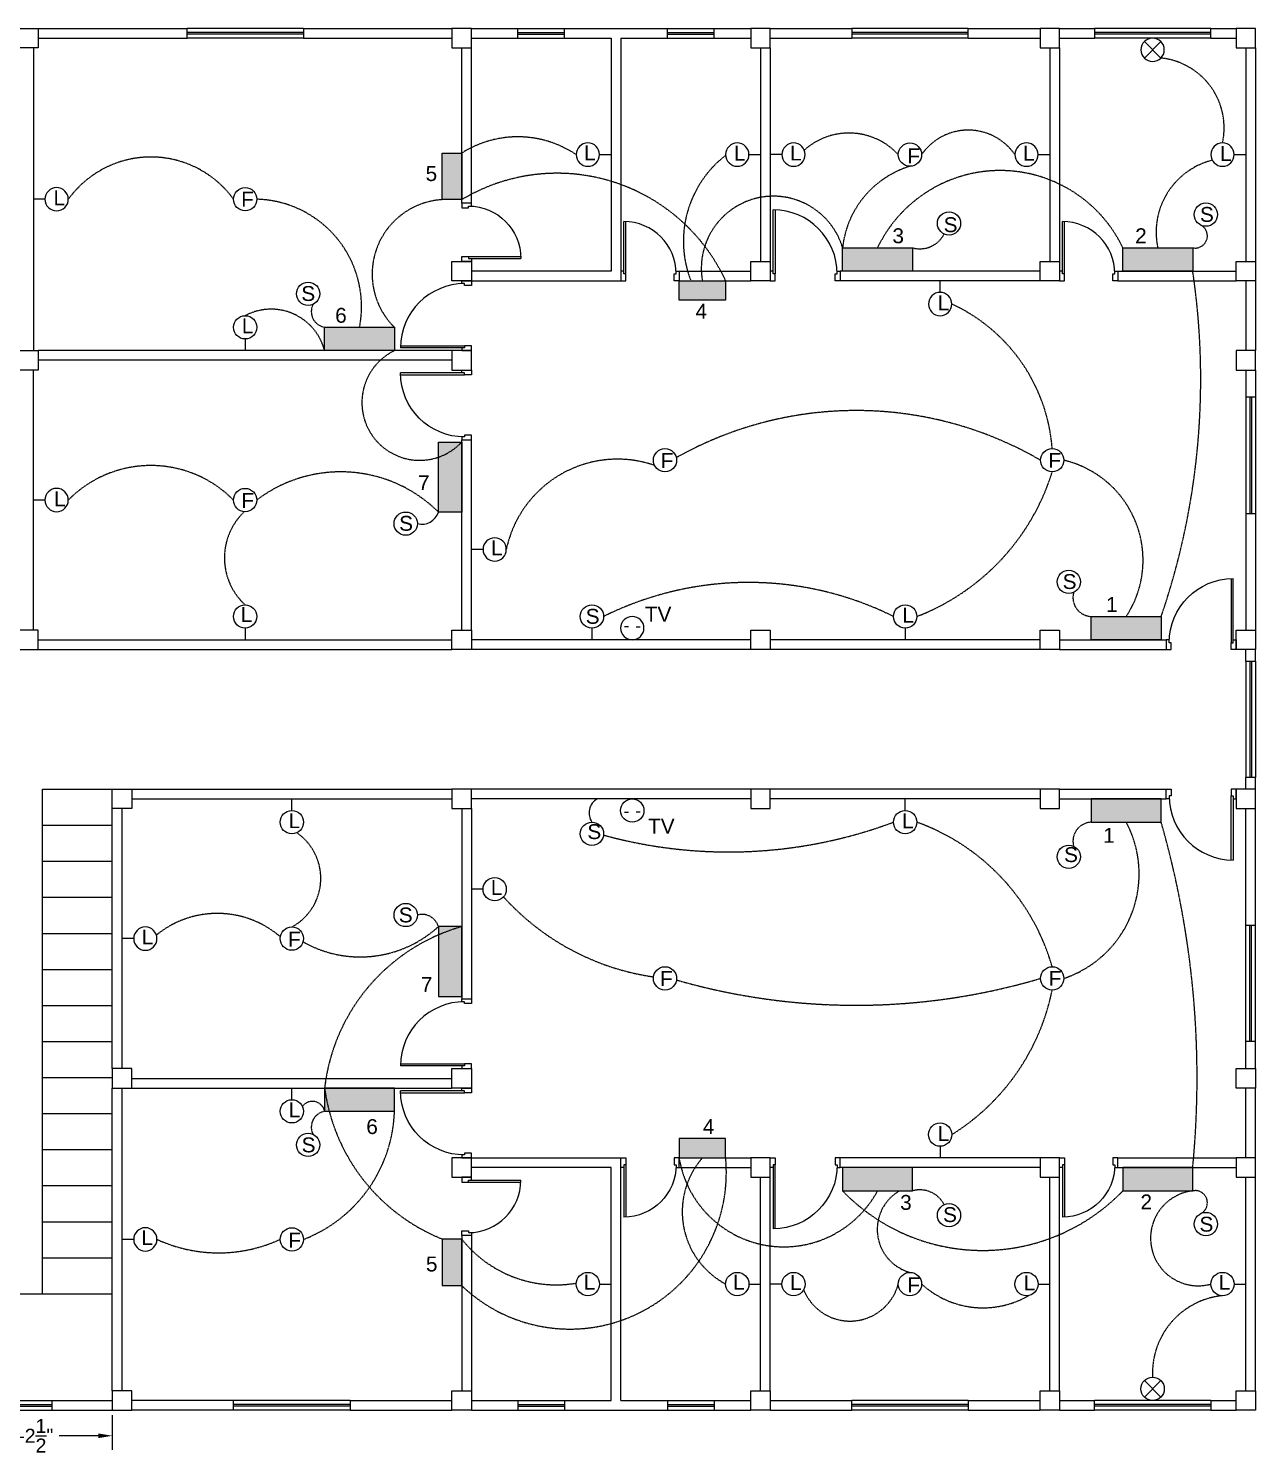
# Model space of a CAD drawing. Header units: inches. Extents: x 54 to 3987, y 39 to 773.
# Drawn here: x 2081 to 2713, y 40 to 773 of the extents above; entities that cross this region are included whole.
import ezdxf

# ---------------------------------------------------------------- set-up
doc = ezdxf.new("R2010")
doc.units = ezdxf.units.IN
doc.header["$MEASUREMENT"] = 0
doc.header["$PDMODE"] = 3
doc.linetypes.add('DASHED2', pattern=[0.375, 0.25, -0.125])
for name, color, linetype, true_color in [('Cable 1', 7, 'DASHED2', 0x00005c), ('Cable 2', 7, 'DASHED2', 0x6b0000), ('Door', 7, 'Continuous', 0x42254b), ('Window', 7, 'Continuous', 0x700000)]:
    doc.layers.add(name, color=color, linetype=linetype, true_color=true_color)
for name, color, linetype in [('Column', 104, 'Continuous'), ('Conduit', 7, 'Continuous'), ('Stair', 7, 'Continuous'), ('Wall', 7, 'Continuous')]:
    doc.layers.add(name, color=color, linetype=linetype)
doc.styles.add('Annotative', font='arial.ttf')
doc.styles.get("Standard").update_dxf_attribs({"font": 'arial.ttf'})
doc.dimstyles.new('Annotative', dxfattribs={"dimscale": 0, "dimtxt": 0.18, "dimasz": 0.18, "dimexe": 0.18, "dimexo": 0.0625, "dimgap": 0.09, "dimtad": 0, "dimtih": 1, "dimtoh": 1, "dimdec": 1, "dimzin": 0, "dimdsep": 46, "dimlunit": 4, "dimtxsty": 'Standard', "dimcen": 0.09, "dimadec": 0, "dimazin": 0, "dimtfac": 1, "dimtdec": 1, "dimtofl": 0, "dimtmove": 0, "dimatfit": 3, "dimfxl": 1, "dimtolj": 1, "dimtzin": 0, "dimarcsym": 0})

# ---------------------------------------------------------------- blocks, each defined once
blk = doc.blocks.new('36 inch Door')
for p, q in [((-3.5, 1.5), (-36.5, 1.5)), ((-36.48, 2.5), (-3.5, 2.5))]:
    blk.add_line(p, q)
for points in [[(0, 36), (0, 33.5), (-3.5, 33.5), (-3.5, 34.5), (-5, 34.5), (-5, 36), (0, 36)], [(0, 0), (0, 2.5), (-3.5, 2.5), (-3.5, 1.5), (-5, 1.5), (-5, 0), (0, 0)]]:
    blk.add_lwpolyline(points, close=True)
blk.add_arc((-3.5, 1.5), 33, 90, 180)
blk = doc.blocks.new('5 ft window')
for p, q in [((0, 5), (-60, 5)), ((-60, 0), (-60, 5)), ((0, 3), (-60, 3)), ((0, 2), (-60, 2)), ((0, 0), (-60, 0)), ((0, 5), (0, 0))]:
    blk.add_line(p, q)
blk = doc.blocks.new('30 inch Door')
for p, q in [((-3.5, 1.5), (-30.5, 1.5)), ((-3.5, 2.5), (-30.48, 2.5))]:
    blk.add_line(p, q)
for points in [[(0, 30), (0, 27.5), (-3.5, 27.5), (-3.5, 28.5), (-5, 28.5), (-5, 30), (0, 30)], [(0, 0), (0, 2.5), (-3.5, 2.5), (-3.5, 1.5), (-5, 1.5), (-5, 0), (0, 0)]]:
    blk.add_lwpolyline(points, close=True)
blk.add_arc((-3.5, 1.5), 27, 90, 180)
blk = doc.blocks.new('Toilet Window')
for p, q in [((0, 5), (24, 5)), ((0, 5), (0, 0)), ((0, 3), (24, 3)), ((0, 2), (24, 2)), ((0, 0), (24, 0)), ((24, 5), (24, 0))]:
    blk.add_line(p, q)
blk = doc.blocks.new('Switch board')
blk.add_lwpolyline([(-18, 0), (18, 0), (18, 12), (-18, 12)], close=True)
blk = doc.blocks.new('light')
blk.add_line((0, -6), (0, 0))
blk.add_circle((0, -12), 6)
blk = doc.blocks.new('TV Antenna')
for p, q in [((-4, 5.23), (-2, 5.23)), ((2, 5.38), (4, 5.38))]:
    blk.add_line(p, q)
blk.add_circle((0, 6), 6)
blk = doc.blocks.new('Exhaust fan 12 inch')
for p, q in [((-4.24, 4.24), (4.24, -4.24)), ((-4.24, -4.24), (4.24, 4.24))]:
    blk.add_line(p, q)
blk.add_circle((0, 0), 6)
blk = doc.blocks.new('*D40')
at = {"color": 0, "lineweight": -2}
for p, q in [((2037.63, 58.93), (2037.63, 41.05)), ((2124.03, 58.93), (2124.03, 41.05)), ((2044.83, 48.25), (2065.07, 48.25)), ((2116.83, 48.25), (2096.6, 48.25))]:
    blk.add_line(p, q, dxfattribs=at)
at = {"color": 0}
for points in [[(2044.83, 49.45), (2044.83, 47.05), (2037.63, 48.25)], [(2116.83, 49.45), (2116.83, 47.05), (2124.03, 48.25)]]:
    blk.add_solid(points, dxfattribs=at)
at = {"layer": 'Defpoints', "color": 0}
for p in [(2037.63, 61.43), (2124.03, 61.43), (2124.03, 48.25)]:
    blk.add_point(p, dxfattribs=at)
at = {"color": 0, "insert": (2080.83, 48.25), "char_height": 7.2, "attachment_point": 5}
blk.add_mtext('\\A1;7\'-2{\\H1.000000x;\\S1/2;}"', dxfattribs=at)

msp = doc.modelspace()

# ---------------------------------------------------------------- hatches: boundary and pattern name
at = {"layer": 'Conduit'}
for points in [[(2304.03, 709.24), (2304.03, 685.24), (2294.03, 685.24), (2294.03, 709.24)], [(2500.27, 660.43), (2536.27, 660.43), (2536.27, 648.43), (2500.27, 648.43)], [(2644.68, 660.43), (2680.68, 660.43), (2680.68, 648.43), (2644.68, 648.43)], [(2416.03, 643.43), (2440.03, 643.43), (2440.03, 633.43), (2416.03, 633.43)], [(2233.4, 619.43), (2269.4, 619.43), (2269.4, 607.43), (2233.4, 607.43)], [(2304.03, 560.25), (2304.03, 524.25), (2292.03, 524.25), (2292.03, 560.25)], [(2628.43, 470.43), (2664.43, 470.43), (2664.43, 458.43), (2628.43, 458.43)], [(2628.43, 364.43), (2664.43, 364.43), (2664.43, 376.43), (2628.43, 376.43)], [(2304.03, 274.6), (2304.03, 310.6), (2292.03, 310.6), (2292.03, 274.6)], [(2233.4, 215.43), (2269.4, 215.43), (2269.4, 227.43), (2233.4, 227.43)], [(2416.03, 191.43), (2440.03, 191.43), (2440.03, 201.43), (2416.03, 201.43)], [(2500.27, 174.43), (2536.27, 174.43), (2536.27, 186.43), (2500.27, 186.43)], [(2644.68, 174.43), (2680.68, 174.43), (2680.68, 186.43), (2644.68, 186.43)], [(2304.03, 125.62), (2304.03, 149.62), (2294.03, 149.62), (2294.03, 125.62)]]:
    msp.add_hatch(color=252, dxfattribs=at).paths.add_polyline_path(points)

# ---------------------------------------------------------------- linework, layer by layer
at = {"layer": 'Cable 1'}
for centre, radius, start, end in [((2353.19, 603.05), 95.76, 24.93397, 120.88793), ((2549.36, 655.2), 49.36, 106.93366, 173.92712), ((2581.48, 630.12), 70.09, 25.62089, 154.37911), ((2296.34, 646.85), 38.45, 93.44535, 225.5076), ((2464.65, 649.81), 37.17, 16.59549, 189.88782), ((2307.59, 592.74), 377.22, 341.07933, 8.48864), ((2282.37, 580.65), 29.75, 115.85226, 316.72467), ((2602.22, 499.44), 52.88, 326.72029, 76.81791), ((2241.68, 473.3), 71.64, 45.34245, 127.11088), ((2596.31, 337.77), 56.76, 288.45455, 28.00726), ((2205.22, 232.76), 477.71, 354.4335, 15.99853), ((2251.74, 354.86), 59.85, 240.52637, 312.30896), ((2330.99, 216.12), 98.25, 105.92578, 173.39275), ((2330.45, 240.53), 97.94, 187.68854, 248.16872), ((2359.78, 183.84), 80.61, 226.2469, 5.39792), ((2470.05, 200.36), 54.75, 189.3908, 331.72883), ((2572.48, 244.06), 100.31, 223.96108, 316.03892), ((2541.08, 154.55), 22.95, 119.99071, 254.60323)]:
    msp.add_arc(centre, radius, start, end, dxfattribs=at)
at = {"layer": 'Cable 2'}
for centre, radius, start, end in [((2660.7, 722.19), 36.17, 347.60451, 84.33681), ((2503.58, 684.93), 34.6, 42.7699, 131.71451), ((2565.01, 691.89), 29.16, 34.5332, 145.4668), ((2332.91, 663.47), 54.12, 56.17811, 122.24759), ((2143.92, 654.62), 52.56, 35.8767, 144.1233), ((2474.06, 663.79), 55.8, 127.55573, 201.4021), ((2700.06, 668.44), 38.24, 104.05752, 192.09711), ((2197.07, 630.08), 55.36, 348.90178, 88.51347), ((2681.98, 666.54), 6.25, 257.9638, 62.85978), ((2540.1, 673.98), 14.09, 254.24978, 332.67436), ((2234.84, 627.59), 8.29, 153.56844, 259.95872), ((2519.23, 550.29), 89.3, 4.26206, 65.30802), ((2205.86, 600.34), 28.43, 14.43911, 118.06858), ((2507.28, 387.43), 189.1, 59.84073, 119.33765), ((2384.28, 492.98), 58.5, 70.91879, 168.16437), ((2143.89, 488.35), 59.85, 44.67076, 135.32924), ((2496.49, 579.69), 117.08, 291.04653, 342.72549), ((2214.54, 500.61), 32.76, 133.32535, 227.5621), ((2451.84, 319.88), 168.06, 63.61383, 116.38685), ((2628.77, 480.22), 9.8, 164.80737, 268.02702), ((2441.52, 592.39), 243.29, 254.6489, 290.45086), ((2500.76, 259.16), 111.84, 15.96716, 70.26082), ((2628.77, 354.63), 9.8, 91.97298, 195.19263), ((2202.97, 335.48), 28.48, 298.42242, 55.61723), ((2421.06, 411.91), 128.47, 221.98974, 261.84303), ((2178.13, 267.52), 49.87, 49.36287, 129.00582), ((2283.58, 308.11), 8.81, 16.38098, 105.74794), ((2507.11, 604.59), 334.49, 253.96755, 286.5314), ((2496.15, 300.59), 114.4, 301.85705, 348.57288), ((2227.12, 214.17), 6.4, 11.31824, 143.55606), ((2196.18, 217.77), 73.25, 291.083, 358.16331), ((2234.84, 207.27), 8.29, 100.04128, 206.43156), ((2459.89, 163.7), 42.23, 138.96777, 241.95205), ((2540.1, 160.87), 14.09, 27.32564, 105.75022), ((2683.49, 150.07), 24.54, 93.52095, 285.46608), ((2681.98, 168.31), 6.25, 297.14022, 102.0362), ((2178.78, 218.68), 76.18, 245.36981, 294.63019), ((2352.75, 188.12), 62.1, 218.31913, 279.54541), ((2504.12, 133.08), 25.74, 201.93613, 345.02515), ((2572.63, 161.19), 47.01, 227.6923, 300.17872), ((2699.94, 80.65), 39.97, 95.6146, 183.18281)]:
    msp.add_arc(centre, radius, start, end, dxfattribs=at)
at = {"layer": 'Column'}
for points in [[(2075.83, 773.43), (2085.83, 773.43), (2085.83, 763.43), (2075.83, 763.43)], [(2309.03, 773.43), (2299.03, 773.43), (2299.03, 763.43), (2309.03, 763.43)], [(2463.03, 773.43), (2453.03, 773.43), (2453.03, 763.43), (2463.03, 763.43)], [(2612.03, 773.43), (2602.03, 773.43), (2602.03, 763.43), (2612.03, 763.43)], [(2713.03, 773.43), (2703.03, 773.43), (2703.03, 763.43), (2713.03, 763.43)], [(2309.03, 643.43), (2299.03, 643.43), (2299.03, 653.43), (2309.03, 653.43)], [(2463.03, 643.43), (2453.03, 643.43), (2453.03, 653.43), (2463.03, 653.43)], [(2612.03, 643.43), (2602.03, 643.43), (2602.03, 653.43), (2612.03, 653.43)], [(2713.03, 643.43), (2703.03, 643.43), (2703.03, 653.43), (2713.03, 653.43)], [(2075.83, 607.43), (2085.83, 607.43), (2085.83, 597.43), (2075.83, 597.43)], [(2309.03, 607.43), (2299.03, 607.43), (2299.03, 597.43), (2309.03, 597.43)], [(2713.03, 607.43), (2703.03, 607.43), (2703.03, 597.43), (2713.03, 597.43)], [(2075.83, 453.43), (2085.83, 453.43), (2085.83, 463.43), (2075.83, 463.43)], [(2309.03, 453.43), (2299.03, 453.43), (2299.03, 463.43), (2309.03, 463.43)], [(2463.03, 453.43), (2453.03, 453.43), (2453.03, 463.43), (2463.03, 463.43)], [(2612.03, 453.43), (2602.03, 453.43), (2602.03, 463.43), (2612.03, 463.43)], [(2713.03, 453.43), (2703.03, 453.43), (2703.03, 463.43), (2713.03, 463.43)], [(2124.03, 381.43), (2134.03, 381.43), (2134.03, 371.43), (2124.03, 371.43)], [(2309.03, 381.43), (2299.03, 381.43), (2299.03, 371.43), (2309.03, 371.43)], [(2463.03, 381.43), (2453.03, 381.43), (2453.03, 371.43), (2463.03, 371.43)], [(2612.03, 381.43), (2602.03, 381.43), (2602.03, 371.43), (2612.03, 371.43)], [(2713.03, 381.43), (2703.03, 381.43), (2703.03, 371.43), (2713.03, 371.43)], [(2124.03, 227.43), (2134.03, 227.43), (2134.03, 237.43), (2124.03, 237.43)], [(2309.03, 227.43), (2299.03, 227.43), (2299.03, 237.43), (2309.03, 237.43)], [(2713.03, 227.43), (2703.03, 227.43), (2703.03, 237.43), (2713.03, 237.43)], [(2309.03, 191.43), (2299.03, 191.43), (2299.03, 181.43), (2309.03, 181.43)], [(2463.03, 191.43), (2453.03, 191.43), (2453.03, 181.43), (2463.03, 181.43)], [(2612.03, 191.43), (2602.03, 191.43), (2602.03, 181.43), (2612.03, 181.43)], [(2713.03, 191.43), (2703.03, 191.43), (2703.03, 181.43), (2713.03, 181.43)], [(2124.03, 61.43), (2134.03, 61.43), (2134.03, 71.43), (2124.03, 71.43)], [(2309.03, 61.43), (2299.03, 61.43), (2299.03, 71.43), (2309.03, 71.43)], [(2463.03, 61.43), (2453.03, 61.43), (2453.03, 71.43), (2463.03, 71.43)], [(2612.03, 61.43), (2602.03, 61.43), (2602.03, 71.43), (2612.03, 71.43)], [(2713.03, 61.43), (2703.03, 61.43), (2703.03, 71.43), (2713.03, 71.43)]]:
    msp.add_lwpolyline(points, close=True, dxfattribs=at)
at = {"layer": 'Conduit'}
msp.add_line((2371.15, 464.43), (2371.15, 458.43), dxfattribs=at)
for points in [[(2304.03, 709.24), (2304.03, 685.24), (2294.03, 685.24), (2294.03, 709.24)], [(2416.03, 643.43), (2440.03, 643.43), (2440.03, 633.43), (2416.03, 633.43)], [(2416.03, 191.43), (2440.03, 191.43), (2440.03, 201.43), (2416.03, 201.43)], [(2304.03, 125.62), (2304.03, 149.62), (2294.03, 149.62), (2294.03, 125.62)]]:
    msp.add_lwpolyline(points, close=True, dxfattribs=at)
for centre in [(2534.98, 708.43), (2192.5, 685.43), (2687.45, 677.5), (2555.11, 672.97), (2224.92, 636.73), (2408.78, 550.93), (2608.28, 550.93), (2192.45, 530.43), (2275.19, 518.26), (2616.81, 488.25), (2371.15, 470.43), (2371.15, 358.45), (2616.81, 346.61), (2275.19, 316.59), (2216.53, 304.43), (2408.78, 283.93), (2608.28, 283.93), (2224.92, 198.12), (2555.11, 161.88), (2687.45, 157.35), (2216.53, 149.43), (2534.98, 126.43)]:
    msp.add_circle(centre, 6, dxfattribs=at)
for centre, radius, start, end in [((2283.58, 526.74), 8.81, 254.25206, 343.61902), ((2377.96, 369.23), 8.32, 120.0475, 215.09797)]:
    msp.add_arc(centre, radius, start, end, dxfattribs=at)
at = {"layer": 'Stair'}
for p, q in [((2088.03, 121.43), (2088.03, 381.43)), ((2088.03, 381.43), (2124.03, 381.43)), ((2088.03, 362.85), (2124.03, 362.85)), ((2088.03, 344.28), (2124.03, 344.28)), ((2088.03, 325.71), (2124.03, 325.71)), ((2088.03, 307.14), (2124.03, 307.14)), ((2088.03, 288.57), (2124.03, 288.57)), ((2088.03, 270), (2124.03, 270)), ((2088.03, 251.43), (2124.03, 251.43)), ((2088.03, 232.85), (2124.03, 232.85)), ((2088.03, 214.28), (2124.03, 214.28)), ((2088.03, 195.71), (2124.03, 195.71)), ((2088.03, 177.14), (2124.03, 177.14)), ((2088.03, 158.57), (2124.03, 158.57)), ((2088.03, 140), (2124.03, 140)), ((2037.63, 121.43), (2124.03, 121.43))]:
    msp.add_line(p, q, dxfattribs=at)
at = {"layer": 'Wall'}
for p, q in [((2085.83, 773.43), (2162.53, 773.43)), ((2222.53, 773.43), (2299.03, 773.43)), ((2309.03, 773.43), (2333.03, 773.43)), ((2357.03, 773.43), (2410.13, 773.43)), ((2434.13, 773.43), (2453.03, 773.43)), ((2463.03, 773.43), (2505.04, 773.43)), ((2565.04, 773.43), (2602.03, 773.43)), ((2612.03, 773.43), (2630.03, 773.43)), ((2690.03, 773.43), (2703.03, 773.43)), ((2083.33, 763.43), (2083.33, 607.43)), ((2085.83, 768.43), (2162.53, 768.43)), ((2222.53, 768.43), (2299.03, 768.43)), ((2304.03, 683.43), (2304.03, 763.43)), ((2309.03, 768.43), (2333.03, 768.43)), ((2309.03, 683.43), (2309.03, 763.43)), ((2357.03, 768.43), (2381.03, 768.43)), ((2381.03, 768.43), (2381.03, 648.43)), ((2386.03, 768.43), (2386.03, 648.43)), ((2386.03, 768.43), (2410.13, 768.43)), ((2434.13, 768.43), (2453.03, 768.43)), ((2458.03, 763.43), (2458.03, 653.43)), ((2463.03, 768.43), (2505.04, 768.43)), ((2463.03, 763.43), (2463.03, 653.43)), ((2565.04, 768.43), (2602.03, 768.43)), ((2607.03, 763.43), (2607.03, 653.43)), ((2612.03, 768.43), (2630.03, 768.43)), ((2612.03, 763.43), (2612.03, 653.43)), ((2690.03, 768.43), (2703.03, 768.43)), ((2708.03, 763.43), (2708.03, 653.43)), ((2713.03, 763.43), (2713.03, 653.43)), ((2381.03, 648.43), (2309.03, 648.43)), ((2416.03, 648.43), (2453.03, 648.43)), ((2602.03, 648.43), (2499.03, 648.43)), ((2642.03, 648.43), (2703.03, 648.43)), ((2309.03, 643.43), (2386.03, 643.43)), ((2416.03, 643.43), (2453.03, 643.43)), ((2602.03, 643.43), (2499.03, 643.43)), ((2642.03, 643.43), (2703.03, 643.43)), ((2708.03, 643.43), (2708.03, 607.43)), ((2713.03, 643.43), (2713.03, 607.43)), ((2299.03, 607.43), (2086.03, 607.43)), ((2299.03, 602.43), (2086.03, 602.43)), ((2083.33, 463.43), (2083.33, 597.43)), ((2708.03, 597.43), (2708.03, 583.43)), ((2713.03, 597.43), (2713.03, 583.43)), ((2304.03, 463.43), (2304.03, 561.43)), ((2309.03, 463.43), (2309.03, 561.43)), ((2708.03, 523.43), (2708.03, 463.43)), ((2713.03, 523.43), (2713.03, 463.43)), ((2085.83, 458.43), (2299.03, 458.43)), ((2453.03, 458.43), (2309.03, 458.43)), ((2602.03, 458.43), (2463.03, 458.43)), ((2612.03, 458.43), (2667.03, 458.43)), ((2085.83, 453.43), (2299.03, 453.43)), ((2453.03, 453.43), (2309.03, 453.43)), ((2602.03, 453.43), (2463.03, 453.43)), ((2612.03, 453.43), (2667.03, 453.43)), ((2708.03, 447.43), (2708.03, 453.43)), ((2713.03, 447.43), (2713.03, 453.43)), ((2708.03, 381.43), (2708.03, 387.43)), ((2713.03, 381.43), (2713.03, 387.43)), ((2134.03, 381.43), (2299.03, 381.43)), ((2134.03, 376.43), (2299.03, 376.43)), ((2453.03, 381.43), (2309.03, 381.43)), ((2453.03, 376.43), (2309.03, 376.43)), ((2602.03, 381.43), (2463.03, 381.43)), ((2602.03, 376.43), (2463.03, 376.43)), ((2612.03, 381.43), (2667.03, 381.43)), ((2612.03, 376.43), (2667.03, 376.43)), ((2124.03, 237.43), (2124.03, 371.43)), ((2129.03, 237.43), (2129.03, 371.43)), ((2304.03, 371.43), (2304.03, 273.43)), ((2309.03, 371.43), (2309.03, 273.43)), ((2708.03, 311.43), (2708.03, 371.43)), ((2713.03, 311.43), (2713.03, 371.43)), ((2708.03, 237.43), (2708.03, 251.43)), ((2713.03, 237.43), (2713.03, 251.43)), ((2134.03, 232.43), (2299.03, 232.43)), ((2124.03, 71.43), (2124.03, 227.43)), ((2129.03, 71.43), (2129.03, 227.43)), ((2134.03, 227.43), (2299.03, 227.43)), ((2708.03, 191.43), (2708.03, 227.43)), ((2713.03, 191.43), (2713.03, 227.43)), ((2309.03, 191.43), (2386.03, 191.43)), ((2416.03, 191.43), (2453.03, 191.43)), ((2602.03, 191.43), (2499.03, 191.43)), ((2642.03, 191.43), (2703.03, 191.43)), ((2381.03, 186.43), (2309.03, 186.43)), ((2381.03, 66.43), (2381.03, 186.43)), ((2386.03, 66.43), (2386.03, 186.43)), ((2416.03, 186.43), (2453.03, 186.43)), ((2602.03, 186.43), (2499.03, 186.43)), ((2642.03, 186.43), (2703.03, 186.43)), ((2458.03, 71.43), (2458.03, 181.43)), ((2463.03, 71.43), (2463.03, 181.43)), ((2607.03, 71.43), (2607.03, 181.43)), ((2612.03, 71.43), (2612.03, 181.43)), ((2708.03, 71.43), (2708.03, 181.43)), ((2713.03, 71.43), (2713.03, 181.43)), ((2304.03, 151.43), (2304.03, 71.43)), ((2309.03, 151.43), (2309.03, 71.43)), ((2092.83, 66.43), (2124.03, 66.43)), ((2186.53, 66.43), (2134.03, 66.43)), ((2246.53, 66.43), (2299.03, 66.43)), ((2309.03, 66.43), (2333.03, 66.43)), ((2357.03, 66.43), (2381.03, 66.43)), ((2386.03, 66.43), (2410.13, 66.43)), ((2434.13, 66.43), (2453.03, 66.43)), ((2463.03, 66.43), (2505.04, 66.43)), ((2565.04, 66.43), (2602.03, 66.43)), ((2612.03, 66.43), (2630.03, 66.43)), ((2690.03, 66.43), (2703.03, 66.43)), ((2092.83, 61.43), (2124.03, 61.43)), ((2186.53, 61.43), (2134.03, 61.43)), ((2246.53, 61.43), (2299.03, 61.43)), ((2309.03, 61.43), (2333.03, 61.43)), ((2357.03, 61.43), (2410.13, 61.43)), ((2434.13, 61.43), (2453.03, 61.43)), ((2463.03, 61.43), (2505.04, 61.43)), ((2565.04, 61.43), (2602.03, 61.43)), ((2612.03, 61.43), (2630.03, 61.43)), ((2690.03, 61.43), (2703.03, 61.43))]:
    msp.add_line(p, q, dxfattribs=at)

# ---------------------------------------------------------------- block references
at = {"layer": 'Conduit', "xscale": -1}
for name, p, rotation in [('Exhaust fan 12 inch', (2660.03, 762.43), 180), ('light', (2381.03, 708.43), 270), ('light', (2458.03, 708.43), 270), ('light', (2463.03, 708.43), 90), ('light', (2607.03, 708.43), 270), ('light', (2708.03, 708.43), 270), ('light', (2083.33, 685.43), 90), ('Switch board', (2518.27, 660.43), 180), ('Switch board', (2662.68, 660.43), 180), ('Switch board', (2251.4, 619.43), 180), ('Switch board', (2304.03, 542.25), 90), ('light', (2083.33, 530.43), 90), ('light', (2309.03, 504.97), 90), ('TV Antenna', (2391.92, 470.43), 180), ('Switch board', (2646.43, 470.43), 180), ('light', (2129.03, 304.43), 90), ('light', (2129.03, 149.43), 90)]:
    msp.add_blockref(name, p, dxfattribs=dict(at, rotation=rotation))
msp.add_blockref('light', (2550.53, 643.43), dxfattribs=at)
at = {"layer": 'Conduit'}
for name, p, rotation in [('light', (2192.48, 607.43), 180), ('light', (2192.43, 458.43), 180), ('light', (2532.53, 458.43), 180), ('light', (2309.03, 329.88), 90), ('Switch board', (2304.03, 292.6), 90), ('light', (2550.53, 191.43), 180), ('light', (2381.03, 126.43), 270), ('light', (2458.03, 126.43), 270), ('light', (2463.03, 126.43), 90), ('light', (2607.03, 126.43), 270), ('light', (2708.03, 126.43), 270)]:
    msp.add_blockref(name, p, dxfattribs=dict(at, rotation=rotation))
for name, p in [('light', (2216.53, 376.43)), ('TV Antenna', (2391.92, 364.43)), ('light', (2532.53, 376.43)), ('Switch board', (2646.43, 364.43)), ('light', (2216.53, 227.43)), ('Switch board', (2251.4, 215.43)), ('Switch board', (2518.27, 174.43)), ('Switch board', (2662.68, 174.43)), ('Exhaust fan 12 inch', (2660.03, 72.43))]:
    msp.add_blockref(name, p, dxfattribs=at)
at = {"layer": 'Door', "xscale": -1}
for name, p, rotation in [('30 inch Door', (2304.03, 653.43), 359.9999999999999), ('36 inch Door', (2309.03, 597.43), 180), ('36 inch Door', (2703.03, 453.43), 90), ('36 inch Door', (2309.03, 227.43), 180), ('30 inch Door', (2386.03, 191.43), 270), ('36 inch Door', (2463.03, 191.43), 270), ('30 inch Door', (2612.03, 191.43), 270)]:
    msp.add_blockref(name, p, dxfattribs=dict(at, rotation=rotation))
at = {"layer": 'Door'}
for name, p, rotation in [('36 inch Door', (2463.03, 643.43), 270), ('30 inch Door', (2386.03, 643.43), 270), ('30 inch Door', (2612.03, 643.43), 270), ('36 inch Door', (2703.03, 381.43), 90.00000000000001), ('30 inch Door', (2304.03, 181.43), 180)]:
    msp.add_blockref(name, p, dxfattribs=dict(at, rotation=rotation))
for p in [(2309.03, 607.43), (2309.03, 237.43)]:
    msp.add_blockref('36 inch Door', p, dxfattribs=at)
at = {"layer": 'Window'}
for name, p in [('5 ft window', (2222.53, 768.43)), ('Toilet Window', (2068.83, 61.43)), ('5 ft window', (2246.53, 61.43)), ('Toilet Window', (2333.03, 61.43)), ('Toilet Window', (2410.13, 61.43)), ('5 ft window', (2565.04, 61.43)), ('5 ft window', (2690.03, 61.43))]:
    msp.add_blockref(name, p, dxfattribs=at)
at = {"layer": 'Window', "xscale": -1}
for name, p, rotation in [('Toilet Window', (2333.03, 773.43), 180), ('Toilet Window', (2410.13, 773.43), 180), ('5 ft window', (2565.04, 773.43), 180), ('5 ft window', (2690.03, 773.43), 180), ('5 ft window', (2708.03, 583.43), 270)]:
    msp.add_blockref(name, p, dxfattribs=dict(at, rotation=rotation))
at = {"layer": 'Window'}
for p, rotation in [((2713.03, 447.43), 90), ((2708.03, 251.43), 270)]:
    msp.add_blockref('5 ft window', p, dxfattribs=dict(at, rotation=rotation))

# ---------------------------------------------------------------- texts
at = {"layer": 'Conduit', "char_height": 7.68, "attachment_point": 1, "style": 'Annotative'}
for s, width, insert in [('L', 40.3484, (2367.04, 713.17)), ('L', 40.3484, (2444.3, 713.03)), ('L', 40.3484, (2473.21, 713.08)), ('L', 40.3484, (2593.25, 713.06)), ('L', 40.3484, (2694.79, 712.82)), ('F', 19.317, (2533.65, 711.65)), ('5', 20.2955, (2285.42, 702.49)), ('L', 40.3484, (2093.71, 689.98)), ('F', 19.317, (2190.4, 689.25)), ('S', 26.6654, (2552.34, 676.16)), ('S', 26.6654, (2684.41, 681.44)), ('3', 17.7001, (2525.94, 670.45)), ('2', 17.7001, (2651, 670.45)), ('S', 26.6654, (2221.4, 640.69)), ('4', 17.7001, (2424.51, 631.59)), ('L', 40.3484, (2549.25, 635.83)), ('L', 40.3484, (2190.76, 624.02)), ('F', 19.317, (2406.61, 554.66)), ('F', 19.317, (2606.28, 554.73)), ('7', 14.1908, (2281.56, 543.22)), ('L', 40.3484, (2093.96, 534.87)), ('F', 19.317, (2190.55, 534.08)), ('S', 26.6654, (2271.81, 522.27)), ('L', 40.3484, (2319.12, 509.67)), ('S', 26.6654, (2613.66, 492.27)), ('1', 17.7001, (2636.01, 480.45)), ('L', 40.3484, (2190.18, 475.32)), ('S', 26.6654, (2367.93, 474.34)), ('TV', 17.356, (2398.37, 475.42)), ('L', 40.3484, (2531.11, 474.89)), ('L', 40.3484, (2214.81, 369.03)), ('L', 40.3484, (2530.95, 368.96)), ('S', 26.6654, (2368.77, 363.39)), ('TV', 17.356, (2400.05, 366.25)), ('1', 17.7001, (2634.57, 361.49)), ('S', 26.6654, (2614.4, 351.56)), ('L', 40.3484, (2319.04, 334.62)), ('S', 26.6654, (2271.62, 320.46)), ('L', 40.3484, (2139.13, 309.12)), ('F', 19.317, (2214.59, 307.98)), ('F', 19.317, (2406.27, 287.67)), ('F', 19.317, (2606.44, 287.81)), ('7', 14.1908, (2282.96, 284.59)), ('L', 40.3484, (2214.88, 219.99)), ('4', 17.7001, (2428.29, 211.42)), ('L', 40.3484, (2549.26, 207.83)), ('S', 26.6654, (2221.56, 201.97)), ('3', 17.7001, (2529.92, 172.33)), ('2', 17.7001, (2653.76, 172.59)), ('S', 26.6654, (2552.05, 166.04)), ('L', 40.3484, (2139, 154.19)), ('S', 26.6654, (2684.15, 161.11)), ('F', 19.317, (2214.65, 152.85)), ('5', 20.2955, (2285.59, 140.6)), ('L', 40.3484, (2366.89, 131.25)), ('L', 40.3484, (2443.86, 131.27)), ('L', 40.3484, (2473.17, 131.1)), ('F', 19.317, (2533.62, 129.89)), ('L', 40.3484, (2593.63, 130.88)), ('L', 40.3484, (2694.07, 131.15))]:
    msp.add_mtext_dynamic_manual_height_columns(s, width=width, gutter_width=38.4, heights=[0], dxfattribs=dict(at, insert=insert))
for insert in [(2238.84, 629.45), (2254.88, 211.41)]:
    msp.add_mtext('6', dxfattribs=dict(at, insert=insert))

# ---------------------------------------------------------------- dimensions: what is measured, and where the dimension line sits
dim = msp.add_linear_dim(base=(2124.03, 48.25), p1=(2037.63, 61.43), p2=(2124.03, 61.43), dimstyle='Annotative')
dim.commit()
dim.dimension.update_dxf_attribs({"geometry": '*D40', "text_midpoint": (2080.83, 48.25)})

doc.saveas('drawing.dxf')
